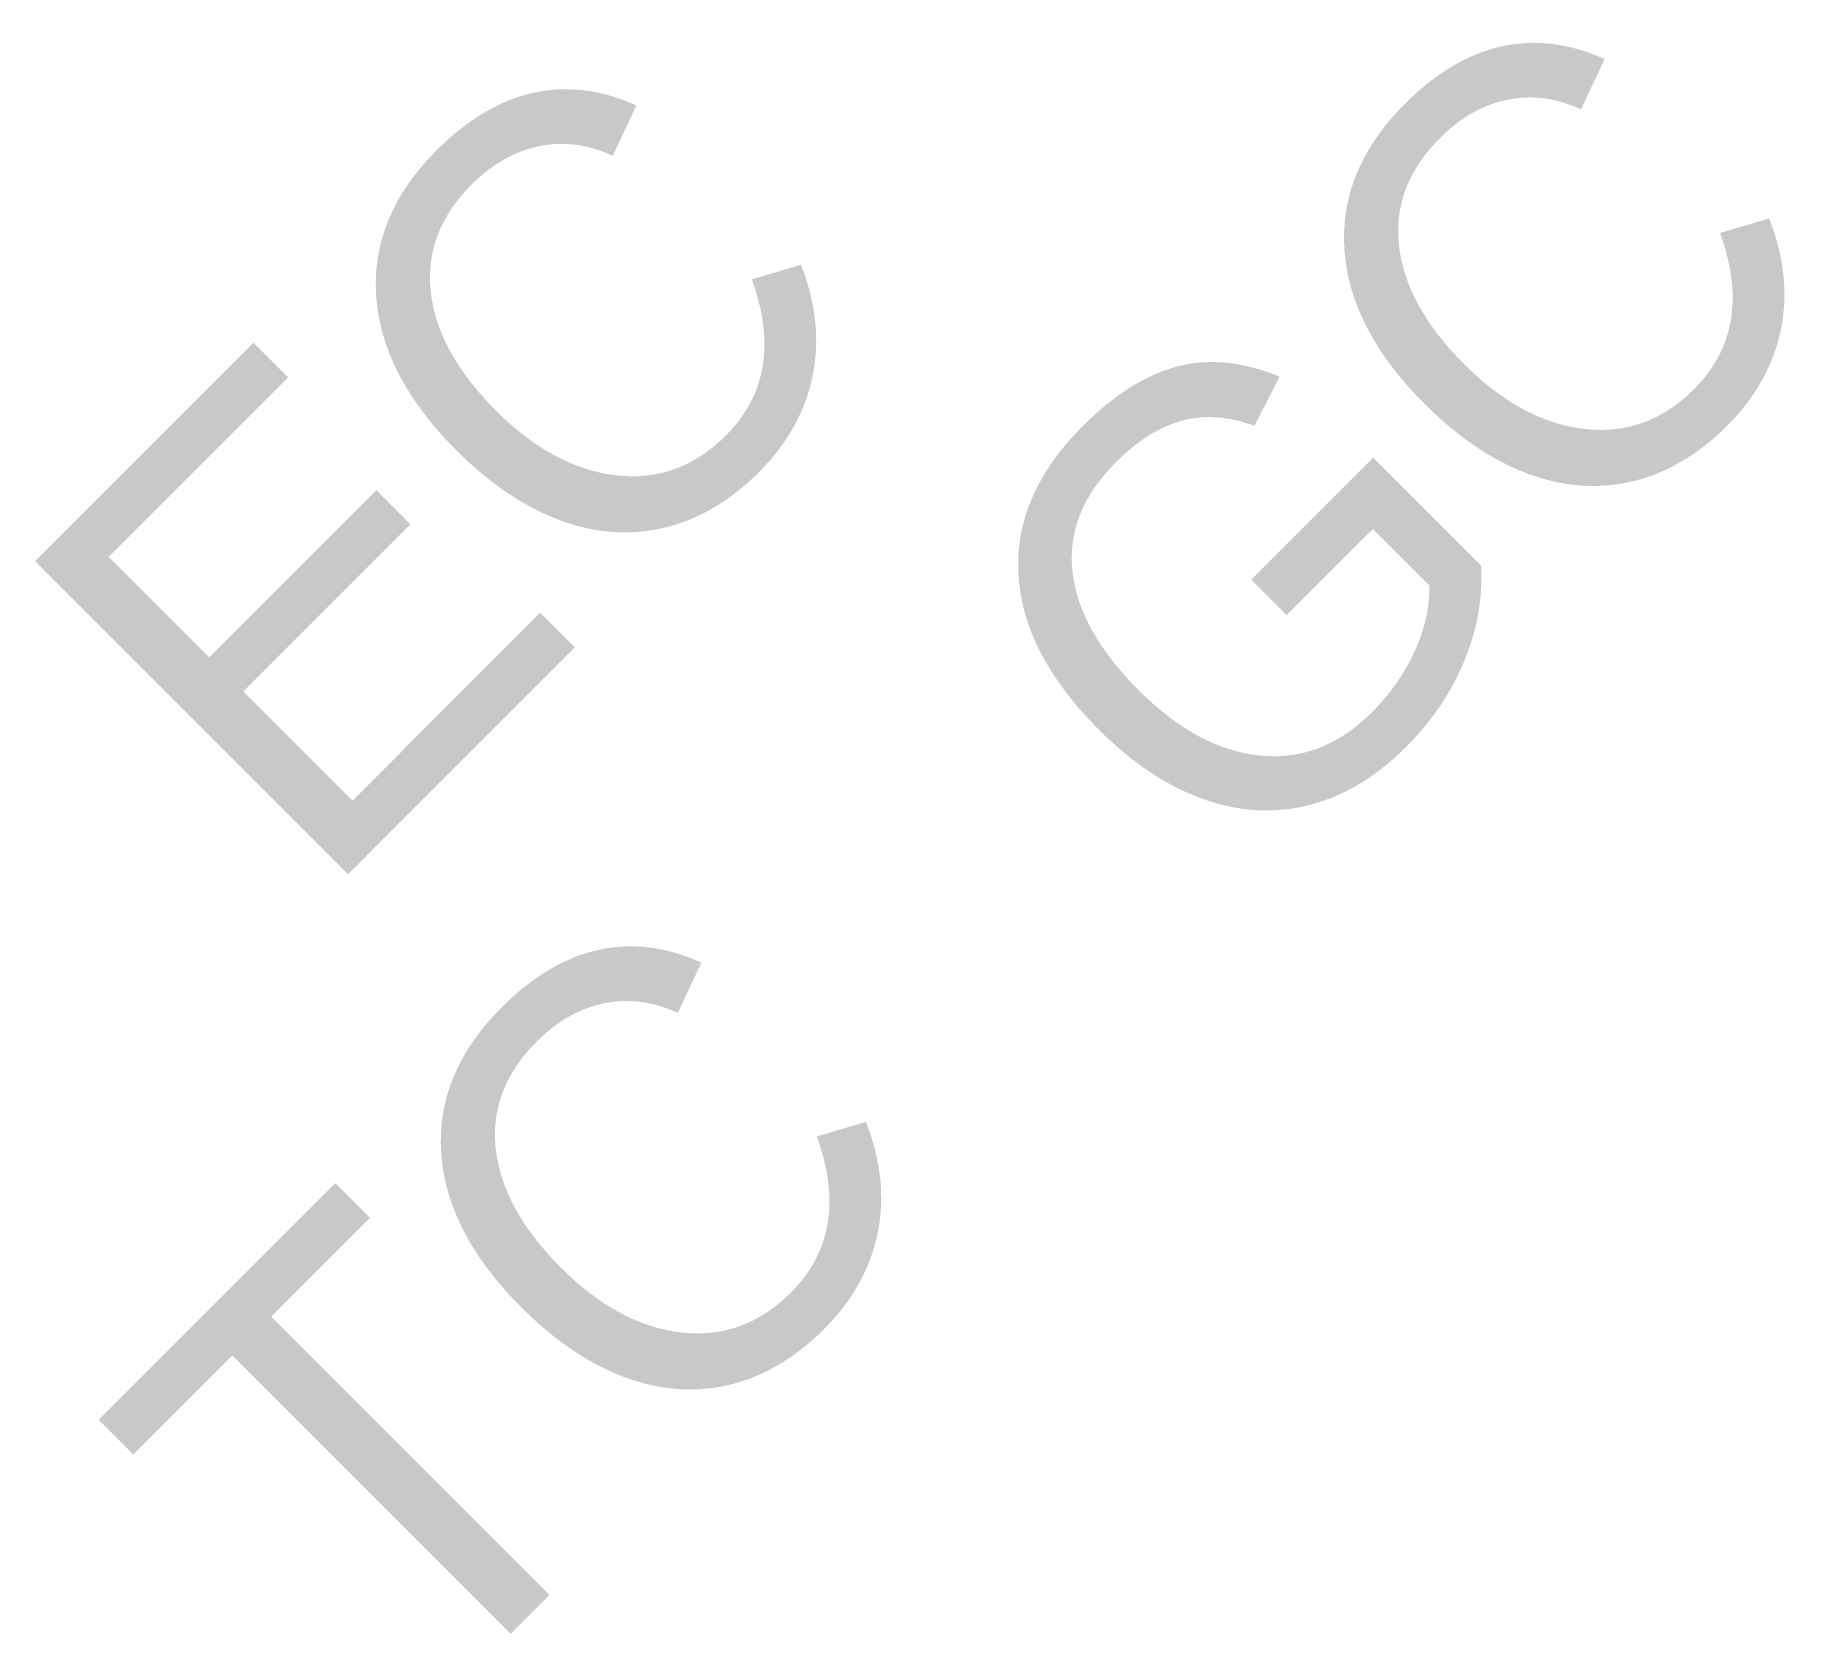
# Model space of a CAD drawing. Extents: x -0.55 to 0.84, y -1.39 to -0.13.
import ezdxf

# ---------------------------------------------------------------- set-up
doc = ezdxf.new("R2010")
doc.units = 0
doc.header["$MEASUREMENT"] = 0
doc.layers.add('CELL_C5_COMBINEDELECTRICALTELEC', color=7, linetype='Continuous')

msp = doc.modelspace()

# ---------------------------------------------------------------- texts
at = {"layer": 'CELL_C5_COMBINEDELECTRICALTELEC', "color": 7}
for s, p in [('GC', (0.398598, -0.818536)), ('EC', (-0.330402, -0.818536)), ('TC', (-0.260403, -1.477537))]:
    msp.add_text(s, height=0.349998, rotation=45, dxfattribs=at).set_placement(p)

doc.saveas('drawing.dxf')
